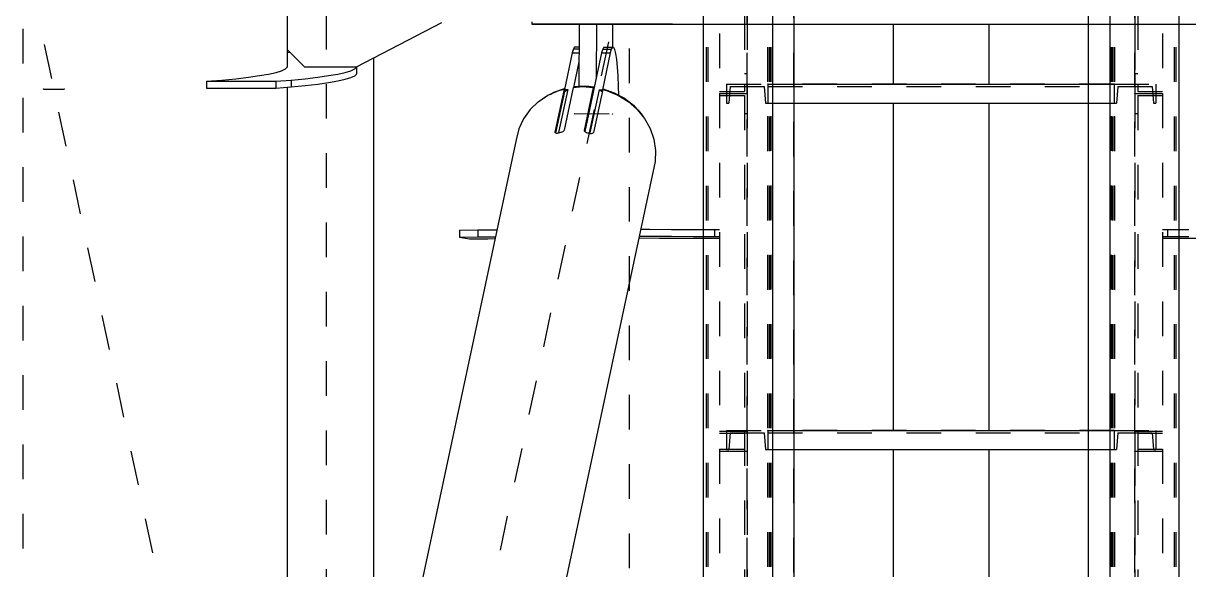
# Model space of a CAD drawing. Header units: millimetres. Extents: x 149919 to 150445, y 136651 to 136866.
# Drawn here: x 150370.813 to 150374.178, y 136732.173 to 136733.751 of the extents above; entities that cross this region are included whole.
import ezdxf

# ---------------------------------------------------------------- set-up
doc = ezdxf.new("R2010")
doc.units = ezdxf.units.MM
doc.header["$LTSCALE"] = 0.25
for name, pattern in [('CENTER', [50.8, 31.75, -6.35, 6.35, -6.35]), ('XKITLINE00', [0]), ('XKITLINE02', [4, 2, -2]), ('XKITLINE03', [6, 3, -1, 1, -1])]:
    doc.linetypes.add(name, pattern=pattern)

# ---------------------------------------------------------------- blocks, each defined once
blk = doc.blocks.new('çatıı')
at = {"color": 116, "linetype": 'XKITLINE02', "true_color": 0x136734}
for p, q in [((23097.16, 9590.91), (23097.16, 7919.31)), ((23097.69, 9590.91), (23097.69, 7919.31)), ((23114.92, 9590.91), (23114.92, 7919.31)), ((23115, 9590.95), (23115.01, 7919.31)), ((23115, 9590.95), (23115.01, 7919.31)), ((23115.46, 9590.91), (23115.46, 7919.31)), ((23115.85, 9590.95), (23115.86, 7919.31)), ((23115.85, 9590.95), (23115.86, 7919.31)), ((23122.5, 9590.95), (23122.51, 7919.31)), ((23122.5, 9590.95), (23122.51, 7919.31)), ((23214.14, 9590.95), (23214.14, 7919.31)), ((23214.54, 9590.91), (23214.54, 7919.31)), ((23214.99, 9590.95), (23214.99, 7919.31)), ((23215.07, 9590.91), (23215.07, 7919.31)), ((23232.3, 9590.91), (23232.3, 7919.31)), ((23232.84, 9590.91), (23232.84, 7919.31)), ((23108.21, 8420.09), (23108.21, 8318.11)), ((23109.01, 8420.09), (23109.01, 8317.52)), ((23220.99, 8420.09), (23220.99, 8317.52)), ((23221.79, 8420.09), (23221.79, 8318.11)), ((23101.01, 8414.84), (23101.01, 8317.52)), ((23228.99, 8414.84), (23228.99, 8317.52)), ((23096.31, 8383.05), (23096.31, 8337.53)), ((23116.31, 8383.05), (23116.31, 8337.53)), ((23122.51, 8383.05), (23122.51, 8337.53)), ((23207.49, 8383.05), (23207.49, 8337.53)), ((23213.69, 8383.05), (23213.69, 8337.53)), ((23220.99, 8383.05), (23220.99, 8317.52)), ((23233.69, 8383.05), (23233.69, 8337.53)), ((23108.21, 8323.35), (23109.01, 8323.35)), ((23220.99, 8323.35), (23221.79, 8323.35)), ((23103.01, 8320.27), (23103.01, 8314.77)), ((23103.01, 8320.27), (23115.01, 8320.27)), ((23103.01, 8320.27), (23103.01, 8314.77)), ((23104.07, 8319.57), (23103.69, 8314.77)), ((23104.07, 8319.57), (23103.69, 8314.77)), ((23104.07, 8319.57), (23113.94, 8319.57)), ((23113.94, 8319.57), (23114.33, 8314.77)), ((23113.94, 8319.57), (23114.33, 8314.77)), ((23115.01, 8320.27), (23115.01, 8314.77)), ((23115.01, 8320.27), (23122.51, 8320.27)), ((23115.01, 8320.27), (23115.01, 8314.77)), ((23115.01, 8320.27), (23115.01, 8314.77)), ((23115.01, 8319.57), (23214.99, 8319.57)), ((23207.49, 8320.27), (23214.99, 8320.27)), ((23214.99, 8320.27), (23214.99, 8314.77)), ((23214.99, 8320.27), (23214.99, 8314.77)), ((23214.99, 8320.27), (23226.99, 8320.27)), ((23214.99, 8320.27), (23214.99, 8314.77)), ((23216.05, 8319.57), (23215.67, 8314.77)), ((23216.05, 8319.57), (23215.67, 8314.77)), ((23216.05, 8319.57), (23225.92, 8319.57)), ((23225.92, 8319.57), (23226.31, 8314.77)), ((23225.92, 8319.57), (23226.31, 8314.77)), ((23226.99, 8320.27), (23226.99, 8314.77)), ((23226.99, 8320.27), (23226.99, 8314.77)), ((23101.01, 8318.11), (23108.21, 8318.11)), ((23101.01, 8317.52), (23109.01, 8317.52)), ((23101.01, 8317.52), (23101.01, 8219.49)), ((23101.01, 8317.52), (23109.01, 8317.52)), ((23101.01, 8316.94), (23108.21, 8316.94)), ((23108.21, 8316.94), (23108.21, 8214.27)), ((23109.01, 8317.52), (23109.01, 8214.27)), ((23220.99, 8317.52), (23228.99, 8317.52)), ((23220.99, 8317.52), (23220.99, 8214.27)), ((23220.99, 8317.52), (23228.99, 8317.52)), ((23221.79, 8318.11), (23228.99, 8318.11)), ((23221.79, 8316.94), (23221.79, 8214.27)), ((23221.79, 8316.94), (23228.99, 8316.94)), ((23228.99, 8317.52), (23228.99, 8219.49)), ((23103.01, 8314.77), (23103.69, 8314.77)), ((23114.33, 8314.77), (23115.01, 8314.77)), ((23115.01, 8314.77), (23122.51, 8314.77)), ((23207.49, 8314.77), (23214.99, 8314.77)), ((23214.99, 8314.77), (23215.67, 8314.77)), ((23226.31, 8314.77), (23226.99, 8314.77)), ((23108.21, 8311.72), (23109.01, 8311.72)), ((23220.99, 8311.72), (23221.79, 8311.72)), ((23101.01, 8220.07), (23109.01, 8220.07)), ((23101.01, 8219.49), (23108.21, 8219.49)), ((23103.01, 8220.27), (23103.01, 8214.77)), ((23103.01, 8220.27), (23115.01, 8220.27)), ((23103.01, 8220.27), (23103.01, 8214.77)), ((23104.07, 8219.57), (23103.69, 8214.77)), ((23104.07, 8219.57), (23103.69, 8214.77)), ((23104.07, 8219.57), (23113.94, 8219.57)), ((23108.21, 8220.09), (23108.21, 8118.11)), ((23108.21, 8220.09), (23109.01, 8220.09)), ((23109.01, 8220.09), (23109.01, 8117.52)), ((23113.94, 8219.57), (23114.33, 8214.77)), ((23113.94, 8219.57), (23114.33, 8214.77)), ((23115.01, 8220.27), (23115.01, 8214.77)), ((23115.01, 8220.27), (23122.51, 8220.27)), ((23115.01, 8220.27), (23115.01, 8214.77)), ((23115.01, 8220.27), (23115.01, 8214.77)), ((23115.01, 8219.57), (23214.99, 8219.57)), ((23207.49, 8220.27), (23214.99, 8220.27)), ((23214.99, 8220.27), (23214.99, 8214.77)), ((23214.99, 8220.27), (23214.99, 8214.77)), ((23214.99, 8220.27), (23226.99, 8220.27)), ((23214.99, 8220.27), (23214.99, 8214.77)), ((23216.05, 8219.57), (23215.67, 8214.77)), ((23216.05, 8219.57), (23215.67, 8214.77)), ((23216.05, 8219.57), (23225.92, 8219.57)), ((23220.99, 8220.09), (23220.99, 8117.52)), ((23220.99, 8220.09), (23221.79, 8220.09)), ((23220.99, 8220.07), (23228.99, 8220.07)), ((23221.79, 8220.09), (23221.79, 8118.11)), ((23221.79, 8219.49), (23228.99, 8219.49)), ((23225.92, 8219.57), (23226.31, 8214.77)), ((23225.92, 8219.57), (23226.31, 8214.77)), ((23226.99, 8220.27), (23226.99, 8214.77)), ((23226.99, 8220.27), (23226.99, 8214.77)), ((23101.01, 8214.84), (23101.01, 8117.52)), ((23101.01, 8214.84), (23108.21, 8214.84)), ((23103.01, 8214.77), (23103.69, 8214.77)), ((23114.33, 8214.77), (23115.01, 8214.77)), ((23115.01, 8214.77), (23122.51, 8214.77)), ((23207.49, 8214.77), (23214.99, 8214.77)), ((23214.99, 8214.77), (23215.67, 8214.77)), ((23221.79, 8214.84), (23228.99, 8214.84)), ((23226.31, 8214.77), (23226.99, 8214.77)), ((23228.99, 8214.84), (23228.99, 8117.52)), ((23101.01, 8214.26), (23109.01, 8214.26)), ((23108.21, 8214.27), (23109.01, 8214.27)), ((23220.99, 8214.27), (23221.79, 8214.27)), ((23220.99, 8214.26), (23228.99, 8214.26))]:
    blk.add_line(p, q, dxfattribs=at)
at = {"color": 1, "linetype": 'XKITLINE03'}
for p, q in [((23109.01, 7919.31), (23109.01, 9590.91)), ((23122.51, 7919.31), (23122.5, 9590.95)), ((23214.99, 9590.95), (23214.99, 7919.31)), ((23220.99, 7919.31), (23220.99, 9590.91)), ((23109.01, 8317.52), (23109.01, 8414.26)), ((23220.99, 8414.26), (23220.99, 8317.52)), ((23214.99, 8320.27), (23115.01, 8320.27)), ((23115.01, 8320.27), (23115.01, 8320.27)), ((23214.99, 8320.27), (23214.99, 8320.27)), ((23109.01, 8220.07), (23109.01, 8317.52)), ((23220.99, 8317.52), (23220.99, 8220.07)), ((23214.99, 8220.27), (23115.01, 8220.27)), ((23115.01, 8220.27), (23115.01, 8220.27)), ((23214.99, 8220.27), (23214.99, 8220.27)), ((23109.01, 8117.52), (23109.01, 8214.26)), ((23220.99, 8214.26), (23220.99, 8117.52))]:
    blk.add_line(p, q, dxfattribs=at)
at = {"color": 8, "linetype": 'CENTER'}
for p, q in [((22900, 7286.23), (22900, 8951.04)), ((23075, 8100.54), (23075, 8908.22)), ((22987.5, 7950.27), (22987.5, 8770.27)), ((22900, 7540.27), (23075, 8360.27)), ((22987.5, 7950.27), (22900, 8360.27)), ((22905.86, 8318.83), (22911.83, 8318.79)), ((23059.15, 8311.73), (23070.1, 8311.66))]:
    blk.add_line(p, q, dxfattribs=at)
at = {"color": 8, "linetype": 'XKITLINE00'}
for p, q in [((22976.2, 8390.02), (22976.2, 8330.21)), ((22996.2, 8325.23), (23020.8, 8337.99)), ((23046.8, 8338.25), (23046.8, 8337.65)), ((23046.8, 8337.65), (23086.8, 8337.65)), ((23046.8, 8337.65), (23046.8, 8337.52)), ((23046.8, 8337.52), (23086.8, 8337.52)), ((23046.8, 8337.52), (23046.8, 8337.5)), ((23046.8, 8337.52), (23046.8, 8337.5)), ((23046.8, 8337.5), (23283.2, 8337.5)), ((23060.54, 8337.52), (23060.4, 8319.65)), ((23065.52, 8337.52), (23065.39, 8321.78)), ((23070.15, 8337.52), (23070.09, 8330.9)), ((23086.8, 8337.65), (23087.11, 8337.64)), ((23086.8, 8337.65), (23086.8, 8337.52)), ((23086.8, 8337.52), (23087.11, 8337.52)), ((23087.11, 8337.64), (23087.11, 8337.52)), ((23087.11, 8337.64), (23087.39, 8337.62)), ((23087.11, 8337.52), (23087.39, 8337.52)), ((23087.39, 8337.62), (23087.63, 8337.58)), ((23087.39, 8337.52), (23087.63, 8337.52)), ((23087.63, 8337.58), (23087.8, 8337.53)), ((23087.63, 8337.52), (23087.8, 8337.52)), ((23151.2, 8337.53), (23151.2, 8320.27)), ((23178.8, 8337.53), (23178.8, 8320.27)), ((22976.2, 8330.21), (22976.2, 8325.1)), ((22976.2, 8330.21), (22981.2, 8325.23)), ((22976.2, 8329.44), (22977.03, 8329.37)), ((23058.52, 8329.31), (23056.25, 8318.65)), ((23058.83, 8330.43), (23058.52, 8329.31)), ((23058.52, 8329.31), (23060.48, 8329.3)), ((23059.14, 8330.98), (23058.83, 8330.43)), ((23058.83, 8330.43), (23060.49, 8330.42)), ((23059.14, 8330.98), (23060.49, 8330.97)), ((23066.99, 8329.25), (23062.15, 8306.57)), ((23067.29, 8330.37), (23066.99, 8329.25)), ((23066.99, 8329.25), (23069.47, 8329.23)), ((23069.47, 8329.23), (23067.2, 8318.57)), ((23067.61, 8330.92), (23067.29, 8330.37)), ((23067.29, 8330.37), (23069.78, 8330.35)), ((23067.61, 8330.92), (23070.09, 8330.9)), ((23069.78, 8330.35), (23069.47, 8329.23)), ((23070.09, 8330.9), (23069.78, 8330.35)), ((23070.09, 8330.9), (23070.41, 8330.87)), ((23070.41, 8330.87), (23070.72, 8330.25)), ((23070.72, 8330.25), (23071, 8329.07)), ((23071, 8329.07), (23071.26, 8327.35)), ((22976.2, 8325.67), (22976.23, 8325.64)), ((22976.23, 8325.64), (22976.23, 8325.13)), ((23001.09, 8327.76), (23001.09, 8013.19)), ((23060.45, 8326.68), (23058.88, 8319.31)), ((23071.26, 8327.35), (23071.49, 8325.16)), ((22961.4, 8321.81), (22965.01, 8322.24)), ((22965.01, 8322.24), (22968.16, 8322.68)), ((22968.16, 8322.68), (22970.81, 8323.15)), ((22970.81, 8323.15), (22972.96, 8323.63)), ((22972.96, 8323.63), (22974.59, 8324.12)), ((22974.59, 8324.12), (22975.68, 8324.62)), ((22975.68, 8324.62), (22976.23, 8325.13)), ((22981.2, 8325.23), (22996.2, 8325.23)), ((22981.4, 8321.81), (22985.01, 8322.24)), ((22985.01, 8322.24), (22988.16, 8322.68)), ((22988.16, 8322.68), (22990.81, 8323.15)), ((22990.81, 8323.15), (22992.96, 8323.63)), ((22992.96, 8323.63), (22994.59, 8324.12)), ((22992.96, 8321.63), (22994.59, 8322.13)), ((22994.59, 8324.12), (22995.68, 8324.62)), ((22994.59, 8322.13), (22995.68, 8322.63)), ((22995.68, 8324.62), (22996.23, 8325.13)), ((22995.68, 8322.63), (22996.23, 8323.13)), ((22996.23, 8325.24), (22996.23, 8323.13)), ((23071.49, 8325.16), (23071.67, 8322.57)), ((23071.67, 8322.57), (23071.81, 8319.63)), ((22952.88, 8321.05), (22957.34, 8321.42)), ((22952.88, 8321.05), (22952.88, 8319.06)), ((22952.88, 8321.05), (22972.88, 8321.05)), ((22952.88, 8319.06), (22972.88, 8319.06)), ((22957.34, 8321.42), (22961.4, 8321.81)), ((22972.88, 8321.05), (22977.34, 8321.42)), ((22972.88, 8321.05), (22972.88, 8319.06)), ((22972.88, 8319.06), (22977.34, 8319.42)), ((22976.2, 8319.33), (22976.2, 7745.64)), ((22977.34, 8321.42), (22981.4, 8321.81)), ((22977.34, 8321.42), (22977.34, 8319.42)), ((22977.34, 8319.42), (22981.4, 8319.82)), ((22981.4, 8319.82), (22985.01, 8320.24)), ((22985.01, 8320.24), (22988.16, 8320.69)), ((22988.16, 8320.69), (22990.81, 8321.15)), ((22990.81, 8321.15), (22992.96, 8321.63)), ((23053.19, 8317.89), (23056.29, 8318.99)), ((23056.14, 8318.77), (23053.5, 8306.37)), ((23057.21, 8318.64), (23054.56, 8306.24)), ((23054.62, 8318.39), (23056.14, 8318.77)), ((23056.14, 8318.77), (23056.18, 8317.87)), ((23056.29, 8318.99), (23056.16, 8318.37)), ((23058.81, 8319.3), (23056.17, 8306.9)), ((23056.25, 8318.65), (23056.27, 8318.14)), ((23056.25, 8318.65), (23057.21, 8318.64)), ((23056.27, 8318.14), (23057.21, 8318.64)), ((23056.29, 8318.99), (23056.29, 8318.87)), ((23058.81, 8319.3), (23061.47, 8319.52)), ((23058.96, 8319.51), (23058.92, 8319.31)), ((23058.96, 8319.51), (23060.39, 8319.65)), ((23060.39, 8319.65), (23060.35, 8319.43)), ((23060.39, 8319.65), (23061.84, 8319.69)), ((23061.47, 8319.52), (23064.59, 8319.28)), ((23061.84, 8319.69), (23063.29, 8319.63)), ((23064.59, 8319.28), (23061.94, 8306.89)), ((23063.29, 8319.63), (23063.24, 8319.39)), ((23063.29, 8319.63), (23064.73, 8319.47)), ((23064.59, 8319.28), (23064.62, 8318.42)), ((23064.73, 8319.47), (23064.6, 8318.85)), ((23064.6, 8318.85), (23064.63, 8318.19)), ((23067.29, 8318.7), (23064.65, 8306.3)), ((23064.73, 8319.47), (23064.76, 8318.81)), ((23067.29, 8318.7), (23068.44, 8318.43)), ((23067.44, 8318.91), (23067.39, 8318.68)), ((23067.44, 8318.91), (23070.62, 8317.77)), ((23071.81, 8319.63), (23071.87, 8317.08)), ((23048.69, 8315.16), (23051.49, 8317.01)), ((23050.05, 8316.06), (23050.36, 8316.31)), ((23050.36, 8316.31), (23050.79, 8316.55)), ((23051.49, 8317.01), (23054.62, 8318.39)), ((23052.12, 8317.29), (23053.19, 8317.89)), ((23053.19, 8317.89), (23053.16, 8317.75)), ((23056.18, 8317.87), (23053.68, 8306.16)), ((23056.27, 8318.14), (23053.71, 8306.15)), ((23056.16, 8318.37), (23056.18, 8317.74)), ((23064.62, 8318.42), (23062.1, 8306.62)), ((23066.24, 8318.58), (23063.59, 8306.18)), ((23066.24, 8318.58), (23067.2, 8318.57)), ((23066.24, 8318.58), (23067.16, 8318.09)), ((23067.2, 8318.57), (23067.21, 8318.3)), ((23068.44, 8318.43), (23071.69, 8317.08)), ((23070.62, 8317.77), (23070.57, 8317.54)), ((23070.62, 8317.77), (23073.56, 8316.15)), ((23071.69, 8317.08), (23074.67, 8315.24)), ((23073.56, 8316.15), (23076.18, 8314.12)), ((23046.31, 8312.87), (23044.42, 8310.23)), ((23046.31, 8312.87), (23048.69, 8315.16)), ((23074.67, 8315.24), (23077.26, 8312.96)), ((23076.18, 8314.12), (23077.16, 8313.05)), ((23077.26, 8312.96), (23079.41, 8310.33)), ((23077.41, 8312.78), (23078.4, 8311.71)), ((23151.2, 8314.77), (23151.2, 8220.27)), ((23178.8, 8314.77), (23178.8, 8220.27)), ((23044.42, 8310.23), (23043.07, 8307.3)), ((23078.4, 8311.71), (23078.86, 8311.01)), ((23079.41, 8310.33), (23081.04, 8307.42)), ((23043.07, 8307.3), (23042.31, 8304.19)), ((23053.5, 8306.37), (23053.54, 8306.24)), ((23053.54, 8306.24), (23053.68, 8306.15)), ((23053.68, 8306.15), (23053.91, 8306.1)), ((23053.91, 8306.1), (23054.2, 8306.1)), ((23054.2, 8306.1), (23054.54, 8306.15)), ((23054.33, 8306.12), (23054.56, 8306.24)), ((23054.54, 8306.15), (23054.9, 8306.24)), ((23054.56, 8306.24), (23054.91, 8306.24)), ((23054.9, 8306.24), (23055.23, 8306.36)), ((23055.23, 8306.36), (23055.26, 8306.37)), ((23055.26, 8306.37), (23055.59, 8306.47)), ((23055.59, 8306.47), (23055.86, 8306.6)), ((23055.86, 8306.6), (23056.06, 8306.75)), ((23056.17, 8306.9), (23056.06, 8306.75)), ((23061.94, 8306.89), (23061.99, 8306.73)), ((23061.99, 8306.73), (23062.13, 8306.59)), ((23062.13, 8306.59), (23062.28, 8306.5)), ((23062.28, 8306.5), (23062.36, 8306.44)), ((23062.36, 8306.44), (23062.65, 8306.29)), ((23062.65, 8306.29), (23063, 8306.16)), ((23062.93, 8306.19), (23063.59, 8306.18)), ((23063, 8306.16), (23063.37, 8306.07)), ((23063.37, 8306.07), (23063.73, 8306.03)), ((23063.59, 8306.18), (23063.88, 8306.03)), ((23063.73, 8306.03), (23064.06, 8306.03)), ((23064.06, 8306.03), (23064.34, 8306.08)), ((23064.34, 8306.08), (23064.54, 8306.18)), ((23064.65, 8306.3), (23064.54, 8306.18)), ((23081.04, 8307.42), (23082.1, 8304.31)), ((23042.31, 8304.19), (23001.09, 8111.04)), ((23082.1, 8304.31), (23082.55, 8301.1)), ((23082.55, 8301.1), (23082.4, 8297.89)), ((23082.4, 8297.89), (23010.75, 7962.16)), ((23078.23, 8278.34), (23080.78, 8278.34)), ((23080.78, 8278.34), (23087.18, 8278.32)), ((23087.18, 8278.32), (23093.47, 8278.29)), ((23093.47, 8278.29), (23099.6, 8278.26)), ((23099.6, 8278.26), (23101.01, 8278.24)), ((23099.6, 8278.26), (23099.6, 8276.26)), ((23228.99, 8278.24), (23230.39, 8278.26)), ((23230.39, 8278.26), (23236.53, 8278.29)), ((23230.39, 8278.26), (23230.39, 8276.26)), ((23025.92, 8278.08), (23031.23, 8278.14)), ((23025.92, 8278.08), (23025.92, 8276.08)), ((23025.92, 8276.08), (23031.23, 8276.14)), ((23025.92, 8276.08), (23028.84, 8275.56)), ((23028.84, 8275.56), (23034.16, 8275.62)), ((23031.23, 8278.14), (23036.76, 8278.19)), ((23031.23, 8278.14), (23031.23, 8276.14)), ((23031.23, 8276.14), (23036.33, 8276.19)), ((23034.16, 8275.62), (23036.21, 8275.64)), ((23077.69, 8275.83), (23083.71, 8275.82)), ((23077.8, 8276.34), (23080.78, 8276.34)), ((23080.78, 8276.34), (23087.18, 8276.32)), ((23083.71, 8275.82), (23090.11, 8275.8)), ((23087.18, 8276.32), (23093.47, 8276.29)), ((23090.11, 8275.8), (23096.39, 8275.77)), ((23093.47, 8276.29), (23099.6, 8276.26)), ((23096.39, 8275.77), (23101.01, 8275.75)), ((23099.6, 8276.26), (23101.01, 8276.25)), ((23228.99, 8276.25), (23230.39, 8276.26)), ((23228.99, 8275.75), (23233.6, 8275.77)), ((23230.39, 8276.26), (23236.53, 8276.29)), ((23233.6, 8275.77), (23239.88, 8275.8)), ((23151.2, 8214.77), (23151.2, 8120.27)), ((23178.8, 8214.77), (23178.8, 8120.27))]:
    blk.add_line(p, q, dxfattribs=at)
at = {"color": 7, "linetype": 'XKITLINE00'}
for p, q in [((23096.31, 8337.53), (23096.31, 7919.31)), ((23116.31, 8337.53), (23116.31, 7919.31)), ((23122.51, 8337.53), (23122.51, 7926.59)), ((23207.49, 8337.53), (23207.49, 8058.07)), ((23213.69, 8337.53), (23213.69, 8067.66)), ((23233.69, 8337.53), (23233.69, 8098.61)), ((23122.51, 8320.27), (23207.49, 8320.27)), ((23122.51, 8314.77), (23207.49, 8314.77)), ((23122.51, 8220.27), (23207.49, 8220.27)), ((23122.51, 8214.77), (23207.49, 8214.77))]:
    blk.add_line(p, q, dxfattribs=at)
at = {"color": 8, "linetype": 'XKITLINE00'}
for centre in [(22905.86, 8318.83), (22911.83, 8318.79), (23059.15, 8311.73), (23070.1, 8311.66)]:
    blk.add_circle(centre, 0.05, dxfattribs=at)
at = {"color": 1, "linetype": 'XKITLINE00'}
for centre in [(23115.01, 8320.27), (23115.01, 8320.27), (23214.99, 8320.27), (23214.99, 8320.27), (23109.01, 8317.52), (23109.01, 8317.52), (23220.99, 8317.52), (23220.99, 8317.52), (23109.01, 8220.07), (23115.01, 8220.27), (23115.01, 8220.27), (23214.99, 8220.27), (23214.99, 8220.27), (23220.99, 8220.07), (23109.01, 8214.26), (23220.99, 8214.26)]:
    blk.add_circle(centre, 0.05, dxfattribs=at)

msp = doc.modelspace()

# ---------------------------------------------------------------- block references
at = {"xscale": 0.009999943142843078, "yscale": 0.009999943142843078, "zscale": 0.009999943142843078}
msp.add_blockref('çatıı', (150141.8141, 136650.3731), dxfattribs=at)

doc.saveas('drawing.dxf')
